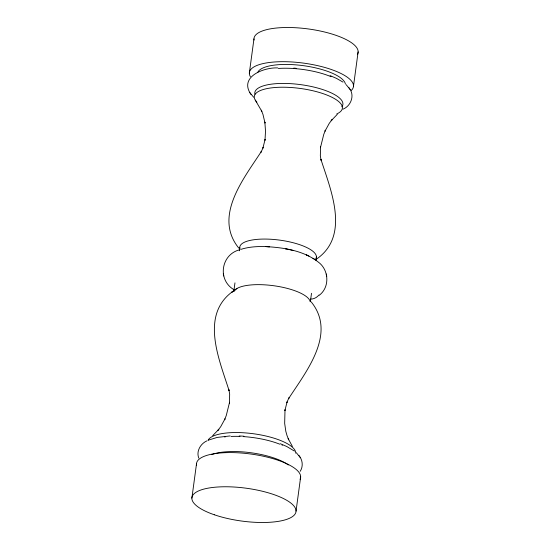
<?xml version="1.0" encoding="UTF-8"?>
<svg xmlns="http://www.w3.org/2000/svg" width="550" height="550" viewBox="0 0 550 550"><rect width="100%" height="100%" fill="white"/><g stroke="black" fill="none" stroke-linecap="round" stroke-linejoin="round"><path stroke-width="0.82" d="M191.874 498.128L196.494 463.939M249.343 73.04L253.969 38.858M233.819 291.314L234.96 282.872M239.298 250.8L239.759 247.424M310.358 301.737L311.499 293.294M315.947 260.377L316.408 257.001M296.031 511.143L300.657 476.96M353.506 86.061L358.126 51.872M300.183 471.343C303.077 466.984 302.837 460.982 299.812 456.754M337.281 114.373L331.155 120.718L331.987 119.728L329.285 123.303L324.988 131.154L325.401 130.254L323.73 134.489L320.43 147.744L320.547 146.884L320.347 155.849L321.076 160.284L320.911 159.314C330.818 190.238 350.694 236.342 315.776 259.6M212.719 435.627L218.845 429.282L218.013 430.272L220.715 426.697L225.012 418.846L224.599 419.746L226.27 415.511L229.57 402.256L229.453 403.116L229.653 394.151L228.924 389.716L229.089 390.686C219.505 360.078 199.581 315.219 232.925 291.328M319.316 295.212C329.911 287.203 328.976 270.112 318.615 262.316C303.758 250.587 283.972 247.617 265.574 246.579L269.555 246.764L267.582 246.654M235.482 289.541L231.577 292.401L236.954 288.502M343.001 109.182C350.831 106.074 354.901 95.645 349.58 88.646M206.999 440.818C200.578 443.596 195.992 451.323 198.804 458.164M208.264 440.165L217.147 437.422L230.161 435.937M239.766 249.741C221.155 254.341 217.216 279.496 233.551 289.444M241.01 249.329C249.528 246.647 258.582 246.276 267.444 246.647M277.819 67.932C264.708 67.196 239.683 76.134 250.188 93.246M239.202 435.951L243.966 436.219M293.734 68.104L296.147 68.303M289.706 249.645L285.498 248.765L286.014 248.875M289.073 249.501L293.294 250.511M330.11 75.632L336.497 78.382L342.994 82.108M280.342 443.74L286.729 446.49L294.381 451.062M307.429 255.399L306.316 254.897L308.921 256.087M312.95 258.246L315.343 259.772M346.122 84.645L350.178 89.54M253.646 97.24L249.59 92.352M296.354 452.76L300.41 457.648M311.211 301.895C337.04 333.774 305.924 371.752 288.551 398.709L288.963 397.822L286.688 402.751L287.086 401.906L284.893 410.603L285.01 409.743L284.666 423.397L285.821 431.351L287.052 435.655L288.702 439.814L288.159 438.639L292.38 446.38M238.789 248.105C212.96 216.226 244.076 178.248 261.449 151.291L261.037 152.178L263.312 147.249L262.914 148.094L265.107 139.397L264.99 140.257L265.519 131.161L264.846 122.079L265.011 123.056L262.948 114.345L261.298 110.186L261.841 111.361L255.289 100.127M348.741 87.395L349.326 88.268M250.449 93.624L251.034 94.497M298.966 455.503L299.551 456.376M326.26 274.01L326.748 276.341M223.252 273.659L223.74 275.99M257.874 72.098A44.433 14.025 7.7 0 1 303.469 65.677A44.433 14.025 7.7 0 1 345.414 84.04M256.891 102.101A44.433 14.025 7.7 0 1 301.964 88.688A44.433 14.025 7.7 0 1 336.793 113.919M278.376 68.461A44.433 14.025 7.7 0 1 331.059 76.698M254.911 94.249A44.433 14.025 7.7 0 1 302.005 84.824A44.433 14.025 7.7 0 1 341.894 106.817M254.059 40.061A52.511 16.576 7.7 0 1 308.468 28.971A52.511 16.576 7.7 0 1 357.521 54.175M250.415 76.725A52.511 16.576 7.7 0 1 303.847 63.154A52.511 16.576 7.7 0 1 351.237 90.482M240.089 249.212A38.644 12.196 7.7 0 1 278.493 239.965A38.644 12.196 7.7 0 1 315.961 258.692M234.039 291.308A38.644 12.196 7.7 0 1 273.701 285.725A38.644 12.196 7.7 0 1 310.179 301.696M318.938 295.013A16.156 13.152 69.9 0 1 310.468 299.131M208.099 440.206A44.433 14.025 7.7 0 1 255.276 434.005A44.433 14.025 7.7 0 1 295.721 453.166M196.584 465.142A52.511 16.576 7.7 0 1 250.992 454.053A52.511 16.576 7.7 0 1 300.046 479.263M211.736 454.609A44.433 14.025 7.7 0 1 250.986 452.753A44.433 14.025 7.7 0 1 288.31 464.97M224.517 436.954A44.433 14.025 7.7 0 1 225.383 436.858M231.048 436.432A44.433 14.025 7.7 0 1 240.02 436.425M243.354 436.597A44.433 14.025 7.7 0 1 279.764 444.187M282.04 445.129A44.433 14.025 7.7 0 1 282.411 445.294M214.294 514.766A52.511 16.576 7.7 0 0 295.859 512.311A52.511 16.576 7.7 0 0 221.698 486.819A52.511 16.576 7.7 0 0 214.294 514.766"/></g></svg>
